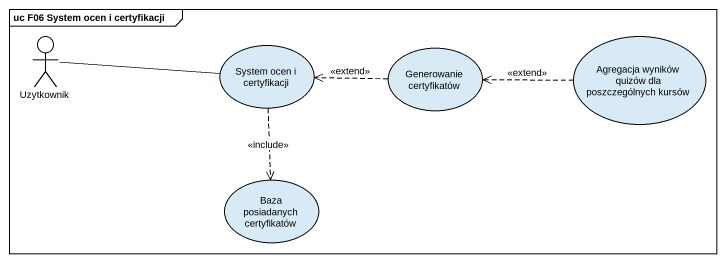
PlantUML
@startuml
mainframe uc F06 System ocen i certyfikacji
actor Uzytkownik
usecase "System ocen i certyfikacji" as System_ocen_i_certyfikacji
usecase "Generowanie certyfikatów" as Generowanie_certyfikatów
usecase "Agregacja wyników quizów dla poszczególnych kursów" as Agregacja_wyników_quizów
usecase "Baza posiadanych certyfikatów" as Baza_posiadanych
Uzytkownik -right- System_ocen_i_certyfikacji
System_ocen_i_certyfikacji ..> Baza_posiadanych : <<include>>
Generowanie_certyfikatów .left.> System_ocen_i_certyfikacji : <<extend>>
Agregacja_wyników_quizów .left.> Generowanie_certyfikatów : <<extend>>
@enduml
